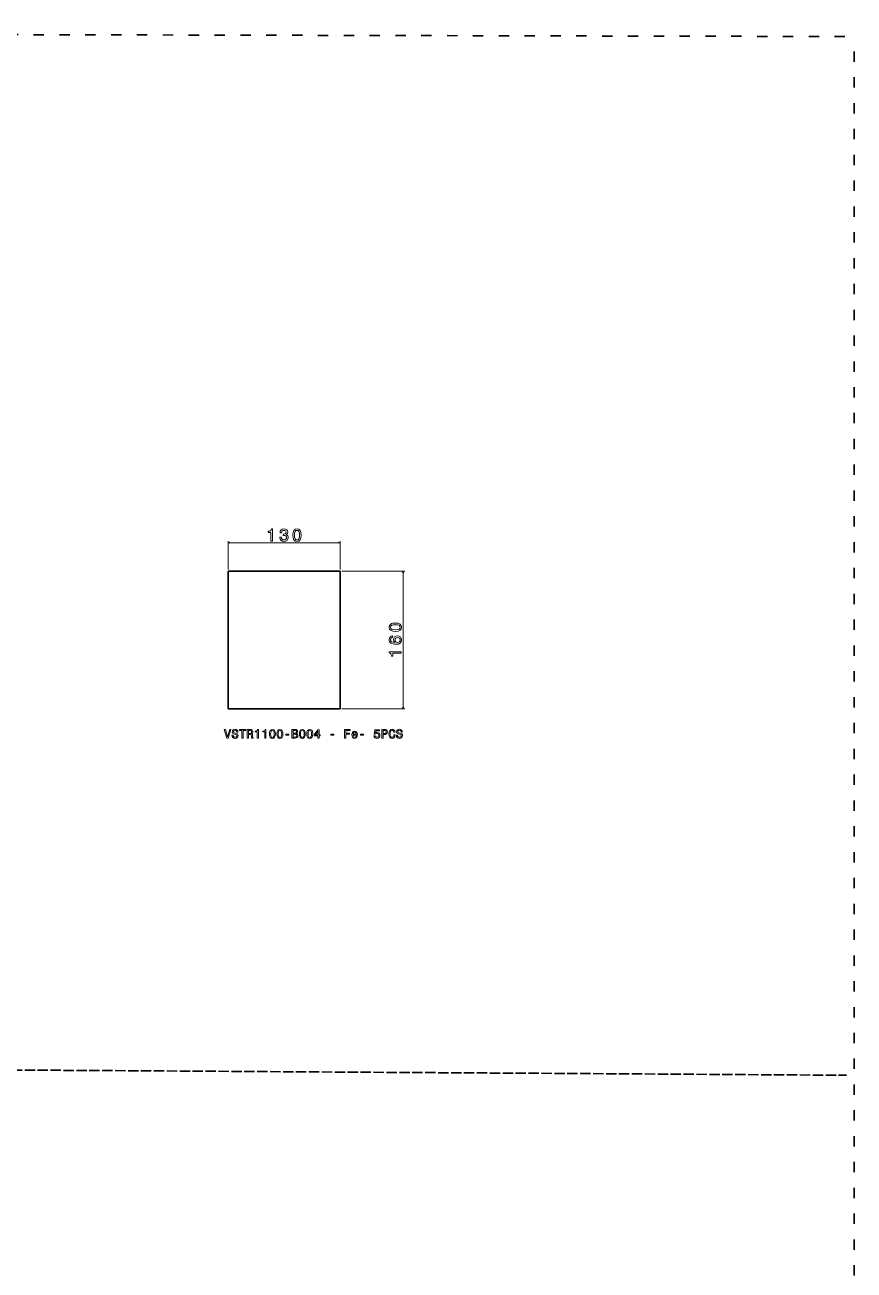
# Model space of a CAD drawing. Extents: x -2689 to 3123, y -678 to 2215.
# Drawn here: x 2161 to 3123, y 769 to 2215 of the extents above; entities that cross this region are included whole.
import ezdxf

# ---------------------------------------------------------------- set-up
doc = ezdxf.new("R2010")
doc.units = 0
doc.linetypes.add('DASHED', pattern=[15, 12, -3])
doc.linetypes.add('DASHSPACE', pattern=[30, 12, -18])

msp = doc.modelspace()

# ---------------------------------------------------------------- linework, layer by layer
at = {"color": 7, "linetype": 'DASHSPACE', "lineweight": 35}
for p in [(-2689.26001, 2215.209961), (3123.318115, -677.593933)]:
    msp.add_line(p, (3123.318115, 2201.628662), dxfattribs=at)
at = {"color": 7, "lineweight": 13}
for p, q in [((2396.614746, 1582.630615), (2396.614746, 1615.661743)), ((2396.614746, 1613.661743), (2526.614746, 1613.661743)), ((2526.614746, 1582.630615), (2526.614746, 1615.661743)), ((2528.614746, 1580.630615), (2601.586182, 1580.630615)), ((2599.586182, 1420.630615), (2599.586182, 1580.630615)), ((2528.614746, 1420.630615), (2601.586182, 1420.630615))]:
    msp.add_line(p, q, dxfattribs=at)
at = {"color": 7, "lineweight": 35}
for p, q in [((2396.614746, 1420.630615), (2396.614746, 1580.630615)), ((2526.614746, 1580.630615), (2396.614746, 1580.630615)), ((2526.614746, 1420.630615), (2526.614746, 1580.630615)), ((2526.614746, 1420.630615), (2396.614746, 1420.630615))]:
    msp.add_line(p, q, dxfattribs=at)
at = {"color": 7, "linetype": 'DASHED', "lineweight": 35}
msp.add_line((-2684.563232, 1031.378906), (3114.439697, 995.162231), dxfattribs=at)
at = {"color": 7, "lineweight": 13}
for points in [[(2446.307617, 1615.661743), (2448.143311, 1615.661743), (2448.143311, 1629.762695), (2446.771484, 1629.762695), (2446.408447, 1628.532104), (2445.682129, 1627.704956), (2444.572754, 1627.220825), (2443.039551, 1627.059448), (2443.039551, 1625.627197), (2446.307617, 1625.627197)], [(2456.53125, 1620.059448), (2456.53125, 1619.918213), (2456.854004, 1617.981689), (2457.802002, 1616.529175), (2459.294922, 1615.601318), (2461.271729, 1615.258301), (2463.369873, 1615.601318), (2464.943359, 1616.488892), (2465.951904, 1617.901001), (2466.314941, 1619.716553), (2466.153564, 1620.906738), (2465.709961, 1621.875), (2464.983643, 1622.62146), (2464.015381, 1623.166138), (2465.32666, 1624.255371), (2465.790527, 1625.990234), (2465.488037, 1627.563721), (2464.620605, 1628.754028), (2463.208496, 1629.500366), (2461.271729, 1629.762695), (2459.456299, 1629.439941), (2458.064209, 1628.552246), (2457.156494, 1627.140137), (2456.854004, 1625.264038), (2456.854004, 1625.122803), (2458.649414, 1625.122803), (2458.810791, 1626.41394), (2459.335205, 1627.341919), (2460.182373, 1627.906738), (2461.372559, 1628.108398), (2462.421631, 1627.947021), (2463.188232, 1627.523438), (2463.6521, 1626.837524), (2463.83374, 1625.909668), (2463.6521, 1624.921143), (2463.167969, 1624.255371), (2462.320801, 1623.852051), (2461.170898, 1623.730957), (2460.384277, 1623.751099), (2460.384277, 1622.157471), (2461.372559, 1622.197754), (2462.643555, 1622.016235), (2463.591797, 1621.532104), (2464.156494, 1620.745361), (2464.358154, 1619.716553), (2464.136475, 1618.546509), (2463.55127, 1617.679077), (2462.623291, 1617.134399), (2461.392822, 1616.952881), (2460.12207, 1617.154541), (2459.194092, 1617.759766), (2458.608887, 1618.728027), (2458.386963, 1620.059448)], [(2471.697266, 1622.500366), (2471.999756, 1619.333252), (2472.947998, 1617.073853), (2474.460938, 1615.702148), (2476.558838, 1615.258301), (2478.636719, 1615.702148), (2480.149658, 1617.073853), (2481.077637, 1619.333252), (2481.400391, 1622.500366), (2481.077637, 1625.647339), (2480.694336, 1626.898071), (2480.149658, 1627.92688), (2478.636719, 1629.298706), (2476.558838, 1629.762695), (2474.460938, 1629.298706), (2472.947998, 1627.906738), (2471.999756, 1625.647339)], [(2473.633789, 1622.500366), (2473.795166, 1624.941284), (2474.299561, 1626.696289), (2475.207275, 1627.72522), (2476.558838, 1628.088257), (2477.890137, 1627.72522), (2478.798096, 1626.696289), (2479.302246, 1624.941284), (2479.463623, 1622.500366), (2479.302246, 1620.039307), (2478.798096, 1618.28418), (2477.890137, 1617.255371), (2476.558838, 1616.912476), (2475.207275, 1617.255371), (2474.299561, 1618.28418), (2473.795166, 1620.039307)], [(2590.747559, 1510.713135), (2593.914795, 1511.015625), (2596.174072, 1511.963867), (2597.545898, 1513.476807), (2597.989746, 1515.574707), (2597.545898, 1517.652588), (2596.174072, 1519.165527), (2593.914795, 1520.093506), (2590.747559, 1520.41626), (2587.600586, 1520.093506), (2586.349854, 1519.710205), (2585.321045, 1519.165527), (2583.949219, 1517.652588), (2583.485352, 1515.574707), (2583.949219, 1513.476807), (2585.341309, 1511.963867), (2587.600586, 1511.015625)], [(2587.358398, 1505.472168), (2585.724609, 1505.088867), (2584.51416, 1504.201172), (2583.747559, 1502.829468), (2583.485352, 1501.054199), (2583.626465, 1499.864014), (2584.009766, 1498.835205), (2584.635254, 1497.92749), (2585.522705, 1497.160889), (2586.632324, 1496.555664), (2587.983887, 1496.111816), (2589.577637, 1495.829468), (2591.372803, 1495.748779), (2594.237549, 1496.071533), (2596.315186, 1497.060059), (2597.565918, 1498.653687), (2597.989746, 1500.832397), (2597.626465, 1502.789063), (2596.678467, 1504.281982), (2595.185547, 1505.250244), (2593.289307, 1505.593262), (2591.372803, 1505.250244), (2589.900391, 1504.322266), (2588.972412, 1502.890015), (2588.649658, 1501.114746), (2589.052979, 1499.198364), (2590.202881, 1497.766113), (2587.983887, 1498.068604), (2586.390137, 1498.714233), (2585.442139, 1499.702637), (2585.119385, 1501.074463), (2585.280762, 1502.083008), (2585.704346, 1502.849609), (2586.4104, 1503.354004), (2587.358398, 1503.616211)], [(2590.747559, 1512.649658), (2588.306641, 1512.811035), (2586.551514, 1513.31543), (2585.522705, 1514.223145), (2585.159668, 1515.574707), (2585.522705, 1516.906128), (2586.551514, 1517.813965), (2588.306641, 1518.318237), (2590.747559, 1518.479614), (2593.20874, 1518.318237), (2594.963623, 1517.813965), (2595.992432, 1516.906128), (2596.335449, 1515.574707), (2595.992432, 1514.223145), (2594.963623, 1513.31543), (2593.20874, 1512.811035)], [(2593.30957, 1503.636475), (2594.580322, 1503.414551), (2595.548828, 1502.849609), (2596.194336, 1501.941895), (2596.395996, 1500.812256), (2596.194336, 1499.62207), (2595.568848, 1498.714233), (2594.600586, 1498.12915), (2593.32959, 1497.947632), (2592.078857, 1498.149414), (2591.130859, 1498.714233), (2590.525635, 1499.64209), (2590.303711, 1500.892822), (2590.525635, 1501.982178), (2591.110596, 1502.849609), (2592.058838, 1503.414551)], [(2597.586182, 1485.323486), (2597.586182, 1487.15918), (2583.485352, 1487.15918), (2583.485352, 1485.787354), (2584.71582, 1485.424316), (2585.542969, 1484.697998), (2586.0271, 1483.588623), (2586.188477, 1482.05542), (2587.62085, 1482.05542), (2587.62085, 1485.323486)], [(2398.459229, 1396.768921), (2395.951904, 1388.253052), (2393.372559, 1396.768921), (2392.003906, 1396.768921), (2395.231445, 1386.754517), (2396.672363, 1386.754517), (2399.828125, 1396.768921)], [(2402.349609, 1390.054199), (2401.03833, 1390.054199), (2401.32666, 1388.526855), (2402.047119, 1387.402954), (2403.156494, 1386.725708), (2404.655029, 1386.480713), (2406.13916, 1386.711304), (2407.248779, 1387.345337), (2407.954834, 1388.339478), (2408.214111, 1389.650757), (2407.998047, 1390.832275), (2407.392822, 1391.596069), (2406.413086, 1392.100342), (2405.101807, 1392.474976), (2403.977783, 1392.748779), (2403.24292, 1393.065796), (2402.825195, 1393.526855), (2402.695557, 1394.247314), (2402.825195, 1394.895752), (2403.199707, 1395.38562), (2403.776123, 1395.717041), (2404.568604, 1395.832275), (2405.375488, 1395.688232), (2406.009521, 1395.299194), (2406.42749, 1394.650757), (2406.62915, 1393.771851), (2407.94043, 1393.771851), (2407.94043, 1393.800659), (2407.709961, 1395.155151), (2407.032715, 1396.163696), (2405.966309, 1396.797729), (2404.525391, 1397.013916), (2403.228516, 1396.797729), (2402.219971, 1396.192505), (2401.571533, 1395.255981), (2401.341064, 1394.045532), (2401.52832, 1392.964844), (2402.075928, 1392.22998), (2402.94043, 1391.740112), (2404.12207, 1391.365479), (2405.289063, 1391.034058), (2406.167969, 1390.717041), (2406.701172, 1390.255981), (2406.888428, 1389.506714), (2406.715576, 1388.743042), (2406.269043, 1388.166626), (2405.591797, 1387.806396), (2404.712646, 1387.691162), (2403.73291, 1387.849609), (2402.983643, 1388.310669), (2402.508057, 1389.059937)], [(2412.637695, 1386.754517), (2413.963379, 1386.754517), (2413.963379, 1395.544189), (2416.989502, 1395.544189), (2416.989502, 1396.754517), (2409.597412, 1396.754517), (2409.597412, 1395.544189), (2412.637695, 1395.544189)], [(2418.761719, 1386.754517), (2420.101807, 1386.754517), (2420.101807, 1390.97644), (2421.470703, 1390.97644), (2422.479248, 1390.933228), (2423.113281, 1390.731445), (2423.459229, 1390.255981), (2423.603271, 1389.405762), (2423.675293, 1388.109009), (2423.761719, 1387.258789), (2423.93457, 1386.754517), (2425.44751, 1386.754517), (2425.44751, 1387.02832), (2425.116211, 1387.431763), (2425.000977, 1388.18103), (2424.900146, 1389.794922), (2424.655029, 1390.990845), (2424.32373, 1391.365479), (2423.804932, 1391.639282), (2424.381348, 1391.999512), (2424.784668, 1392.503784), (2425.044189, 1393.137817), (2425.130615, 1393.901489), (2424.928955, 1395.111816), (2424.352539, 1396.019653), (2423.401611, 1396.567139), (2422.104736, 1396.754517), (2418.761719, 1396.754517)], [(2421.72998, 1395.529785), (2422.608887, 1395.443237), (2423.228516, 1395.169556), (2423.617676, 1394.665161), (2423.747314, 1393.872681), (2423.603271, 1393.036987), (2423.214111, 1392.532593), (2422.55127, 1392.273193), (2421.643555, 1392.201172), (2420.101807, 1392.201172), (2420.101807, 1395.529785)], [(2430.389893, 1386.754517), (2431.701172, 1386.754517), (2431.701172, 1396.826538), (2430.721436, 1396.826538), (2430.461914, 1395.947632), (2429.943359, 1395.356812), (2429.150879, 1395.010986), (2428.055664, 1394.895752), (2428.055664, 1393.872681), (2430.389893, 1393.872681)], [(2439.064209, 1386.754517), (2440.375488, 1386.754517), (2440.375488, 1396.826538), (2439.395752, 1396.826538), (2439.136475, 1395.947632), (2438.617676, 1395.356812), (2437.825195, 1395.010986), (2436.72998, 1394.895752), (2436.72998, 1393.872681), (2439.064209, 1393.872681)], [(2444.525391, 1391.639282), (2444.741455, 1389.376953), (2445.418701, 1387.763184), (2446.499512, 1386.783325), (2447.998047, 1386.466309), (2449.482178, 1386.783325), (2450.562988, 1387.763184), (2451.225586, 1389.376953), (2451.456299, 1391.639282), (2451.225586, 1393.887085), (2450.951904, 1394.780396), (2450.562988, 1395.515381), (2449.482178, 1396.495117), (2447.998047, 1396.826538), (2446.499512, 1396.495117), (2445.418701, 1395.500854), (2444.741455, 1393.887085)], [(2445.908691, 1391.639282), (2446.023926, 1393.382813), (2446.384277, 1394.636353), (2447.032715, 1395.371216), (2447.998047, 1395.630615), (2448.948975, 1395.371216), (2449.597412, 1394.636353), (2449.957764, 1393.382813), (2450.072998, 1391.639282), (2449.957764, 1389.881348), (2449.597412, 1388.627686), (2448.948975, 1387.892822), (2447.998047, 1387.647949), (2447.032715, 1387.892822), (2446.384277, 1388.627686), (2446.023926, 1389.881348)], [(2453.199707, 1391.639282), (2453.416016, 1389.376953), (2454.093018, 1387.763184), (2455.173828, 1386.783325), (2456.672363, 1386.466309), (2458.156494, 1386.783325), (2459.237305, 1387.763184), (2459.900146, 1389.376953), (2460.130615, 1391.639282), (2459.900146, 1393.887085), (2459.626221, 1394.780396), (2459.237305, 1395.515381), (2458.156494, 1396.495117), (2456.672363, 1396.826538), (2455.173828, 1396.495117), (2454.093018, 1395.500854), (2453.416016, 1393.887085)], [(2454.583008, 1391.639282), (2454.698242, 1393.382813), (2455.058594, 1394.636353), (2455.707031, 1395.371216), (2456.672363, 1395.630615), (2457.623291, 1395.371216), (2458.271729, 1394.636353), (2458.63208, 1393.382813), (2458.747314, 1391.639282), (2458.63208, 1389.881348), (2458.271729, 1388.627686), (2457.623291, 1387.892822), (2456.672363, 1387.647949), (2455.707031, 1387.892822), (2455.058594, 1388.627686), (2454.698242, 1389.881348)], [(2463.603271, 1390.054199), (2467.090332, 1390.054199), (2467.090332, 1391.192505), (2463.603271, 1391.192505)], [(2475.822266, 1392.157959), (2476.830811, 1392.993652), (2477.090332, 1393.555664), (2477.176758, 1394.247314), (2476.989502, 1395.328003), (2476.42749, 1396.106079), (2475.519531, 1396.581665), (2474.251709, 1396.754517), (2470.692627, 1396.754517), (2470.692627, 1386.754517), (2474.453369, 1386.754517), (2475.793457, 1386.956299), (2476.787598, 1387.546997), (2477.407227, 1388.483643), (2477.623291, 1389.751587), (2477.493652, 1390.601807), (2477.147949, 1391.307861), (2476.585938, 1391.826538)], [(2473.977783, 1392.604614), (2472.018311, 1392.604614), (2472.018311, 1395.558594), (2474.093262, 1395.558594), (2474.871338, 1395.472046), (2475.418701, 1395.212769), (2475.750244, 1394.765991), (2475.865479, 1394.103271), (2475.73584, 1393.44043), (2475.389893, 1392.979248), (2474.799072, 1392.691162)], [(2474.294922, 1387.950439), (2472.018311, 1387.950439), (2472.018311, 1391.394287), (2474.165283, 1391.394287), (2475.072998, 1391.293457), (2475.721436, 1390.990845), (2476.110352, 1390.472046), (2476.240234, 1389.722778), (2476.110352, 1388.930298), (2475.750244, 1388.382813), (2475.14502, 1388.051392)], [(2479.2229, 1391.639282), (2479.438965, 1389.376953), (2480.116211, 1387.763184), (2481.196777, 1386.783325), (2482.695557, 1386.466309), (2484.179688, 1386.783325), (2485.260254, 1387.763184), (2485.923096, 1389.376953), (2486.153564, 1391.639282), (2485.923096, 1393.887085), (2485.649414, 1394.780396), (2485.260254, 1395.515381), (2484.179688, 1396.495117), (2482.695557, 1396.826538), (2481.196777, 1396.495117), (2480.116211, 1395.500854), (2479.438965, 1393.887085)], [(2480.606201, 1391.639282), (2480.721436, 1393.382813), (2481.081543, 1394.636353), (2481.72998, 1395.371216), (2482.695557, 1395.630615), (2483.646484, 1395.371216), (2484.294922, 1394.636353), (2484.655029, 1393.382813), (2484.770264, 1391.639282), (2484.655029, 1389.881348), (2484.294922, 1388.627686), (2483.646484, 1387.892822), (2482.695557, 1387.647949), (2481.72998, 1387.892822), (2481.081543, 1388.627686), (2480.721436, 1389.881348)], [(2487.897217, 1391.639282), (2488.113281, 1389.376953), (2488.790527, 1387.763184), (2489.871338, 1386.783325), (2491.369873, 1386.466309), (2492.854004, 1386.783325), (2493.93457, 1387.763184), (2494.597412, 1389.376953), (2494.828125, 1391.639282), (2494.597412, 1393.887085), (2494.32373, 1394.780396), (2493.93457, 1395.515381), (2492.854004, 1396.495117), (2491.369873, 1396.826538), (2489.871338, 1396.495117), (2488.790527, 1395.500854), (2488.113281, 1393.887085)], [(2489.280518, 1391.639282), (2489.395752, 1393.382813), (2489.755859, 1394.636353), (2490.404297, 1395.371216), (2491.369873, 1395.630615), (2492.320801, 1395.371216), (2492.969238, 1394.636353), (2493.329346, 1393.382813), (2493.444824, 1391.639282), (2493.329346, 1389.881348), (2492.969238, 1388.627686), (2492.320801, 1387.892822), (2491.369873, 1387.647949), (2490.404297, 1387.892822), (2489.755859, 1388.627686), (2489.395752, 1389.881348)], [(2500.83667, 1386.754517), (2502.133545, 1386.754517), (2502.133545, 1389.23291), (2503.560059, 1389.23291), (2503.560059, 1390.38562), (2502.133545, 1390.38562), (2502.133545, 1396.53833), (2500.822266, 1396.53833), (2496.441895, 1390.500854), (2496.441895, 1389.23291), (2500.83667, 1389.23291)], [(2497.652344, 1390.38562), (2500.83667, 1394.866943), (2500.83667, 1390.38562)], [(2515.649414, 1390.054199), (2519.136475, 1390.054199), (2519.136475, 1391.192505), (2515.649414, 1391.192505)], [(2531.787598, 1386.754517), (2533.127686, 1386.754517), (2533.127686, 1391.351074), (2537.335205, 1391.351074), (2537.335205, 1392.546997), (2533.127686, 1392.546997), (2533.127686, 1395.544189), (2538.300537, 1395.544189), (2538.300537, 1396.754517), (2531.787598, 1396.754517)], [(2541.542725, 1390.255981), (2546.614746, 1390.255981), (2546.62915, 1390.84668), (2546.398682, 1392.503784), (2545.764648, 1393.743042), (2544.755859, 1394.49231), (2543.416016, 1394.765991), (2542.104736, 1394.477905), (2541.095947, 1393.670898), (2540.44751, 1392.359741), (2540.217041, 1390.630615), (2540.433105, 1388.858276), (2541.081543, 1387.561401), (2542.075928, 1386.754517), (2543.372559, 1386.480713), (2544.496582, 1386.668091), (2545.418701, 1387.157959), (2546.095947, 1387.936035), (2546.485107, 1388.973511), (2545.231445, 1388.973511), (2544.972168, 1388.397217), (2544.597412, 1387.964844), (2543.53125, 1387.619019), (2542.709961, 1387.777588), (2542.090332, 1388.28186), (2541.686768, 1389.103271), (2541.542725, 1390.212769)], [(2541.542725, 1391.322266), (2541.701172, 1392.316528), (2542.090332, 1393.051392), (2542.681152, 1393.498047), (2543.459229, 1393.656494), (2544.2229, 1393.498047), (2544.813477, 1393.051392), (2545.173828, 1392.316528), (2545.303467, 1391.322266)], [(2550.34668, 1390.054199), (2553.83374, 1390.054199), (2553.83374, 1391.192505), (2550.34668, 1391.192505)], [(2565.865479, 1389.362549), (2566.182373, 1388.18103), (2566.888428, 1387.258789), (2567.926025, 1386.682495), (2569.251709, 1386.466309), (2570.707031, 1386.725708), (2571.845215, 1387.431763), (2572.565674, 1388.555664), (2572.8396, 1389.996582), (2572.594482, 1391.33667), (2571.902832, 1392.38855), (2570.822266, 1393.065796), (2569.424561, 1393.310669), (2568.34375, 1393.137817), (2567.508057, 1392.662354), (2567.911621, 1395.356812), (2572.291992, 1395.356812), (2572.291992, 1396.53833), (2566.946045, 1396.53833), (2566.153564, 1391.23584), (2567.306396, 1391.23584), (2568.14209, 1391.912964), (2569.208496, 1392.157959), (2570.130615, 1391.999512), (2570.83667, 1391.53833), (2571.283203, 1390.832275), (2571.441895, 1389.924561), (2571.283203, 1389.016724), (2570.822266, 1388.310669), (2570.116211, 1387.864014), (2569.208496, 1387.705566), (2568.444824, 1387.806396), (2567.854004, 1388.137817), (2567.421631, 1388.656494), (2567.205566, 1389.362549)], [(2575.072998, 1386.754517), (2576.398682, 1386.754517), (2576.398682, 1390.97644), (2577.868408, 1390.97644), (2579.352539, 1391.048462), (2580.533936, 1391.552734), (2581.297852, 1392.532593), (2581.557129, 1393.872681), (2581.355469, 1395.111816), (2580.779053, 1396.019653), (2579.828125, 1396.567139), (2578.53125, 1396.754517), (2575.072998, 1396.754517)], [(2578.170898, 1395.529785), (2579.0354, 1395.443237), (2579.669434, 1395.169556), (2580.044189, 1394.665161), (2580.173828, 1393.872681), (2580.029785, 1393.036987), (2579.640625, 1392.532593), (2578.977783, 1392.273193), (2578.070068, 1392.201172), (2576.398682, 1392.201172), (2576.398682, 1395.529785)], [(2589.121826, 1390.472046), (2588.83374, 1389.261719), (2588.358154, 1388.397217), (2587.695313, 1387.864014), (2586.917236, 1387.691162), (2585.980713, 1387.950439), (2585.24585, 1388.728638), (2584.755859, 1389.996582), (2584.597412, 1391.754517), (2584.755859, 1393.498047), (2585.231445, 1394.780396), (2585.966309, 1395.558594), (2586.917236, 1395.832275), (2587.608887, 1395.688232), (2588.199707, 1395.28479), (2588.660889, 1394.636353), (2588.977783, 1393.743042), (2590.34668, 1393.743042), (2589.914551, 1395.111816), (2589.165039, 1396.149292), (2588.14209, 1396.797729), (2586.917236, 1397.02832), (2585.389893, 1396.668091), (2584.2229, 1395.659424), (2583.473633, 1394.002319), (2583.214111, 1391.754517), (2583.473633, 1389.506714), (2584.2229, 1387.849609), (2585.389893, 1386.826538), (2586.917236, 1386.480713), (2588.257324, 1386.754517), (2589.338135, 1387.518188), (2590.101807, 1388.771851), (2590.505127, 1390.472046)], [(2593.185303, 1390.054199), (2591.874023, 1390.054199), (2592.162354, 1388.526855), (2592.882813, 1387.402954), (2593.992188, 1386.725708), (2595.490723, 1386.480713), (2596.974854, 1386.711304), (2598.084473, 1387.345337), (2598.790527, 1388.339478), (2599.049805, 1389.650757), (2598.83374, 1390.832275), (2598.228516, 1391.596069), (2597.248779, 1392.100342), (2595.9375, 1392.474976), (2594.813477, 1392.748779), (2594.078613, 1393.065796), (2593.660889, 1393.526855), (2593.53125, 1394.247314), (2593.660889, 1394.895752), (2594.0354, 1395.38562), (2594.611816, 1395.717041), (2595.404297, 1395.832275), (2596.211182, 1395.688232), (2596.845215, 1395.299194), (2597.263184, 1394.650757), (2597.464844, 1393.771851), (2598.776123, 1393.771851), (2598.776123, 1393.800659), (2598.545654, 1395.155151), (2597.868408, 1396.163696), (2596.802002, 1396.797729), (2595.361084, 1397.013916), (2594.064209, 1396.797729), (2593.055664, 1396.192505), (2592.407227, 1395.255981), (2592.176758, 1394.045532), (2592.364014, 1392.964844), (2592.911621, 1392.22998), (2593.776123, 1391.740112), (2594.957764, 1391.365479), (2596.124756, 1391.034058), (2597.003906, 1390.717041), (2597.536865, 1390.255981), (2597.724121, 1389.506714), (2597.55127, 1388.743042), (2597.104736, 1388.166626), (2596.42749, 1387.806396), (2595.54834, 1387.691162), (2594.568604, 1387.849609), (2593.819336, 1388.310669), (2593.34375, 1389.059937)]]:
    msp.add_lwpolyline(points, close=True, dxfattribs=at)
for points in [[(2398.546631, 1614.179443), (2396.614746, 1613.661743), (2398.546631, 1613.144165)], [(2524.682861, 1613.144165), (2526.614746, 1613.661743), (2524.682861, 1614.179443)], [(2600.10376, 1578.69873), (2599.586182, 1580.630615), (2599.068604, 1578.69873)], [(2599.068604, 1422.5625), (2599.586182, 1420.630615), (2600.10376, 1422.5625)]]:
    msp.add_lwpolyline(points, dxfattribs=at)

doc.saveas('drawing.dxf')
